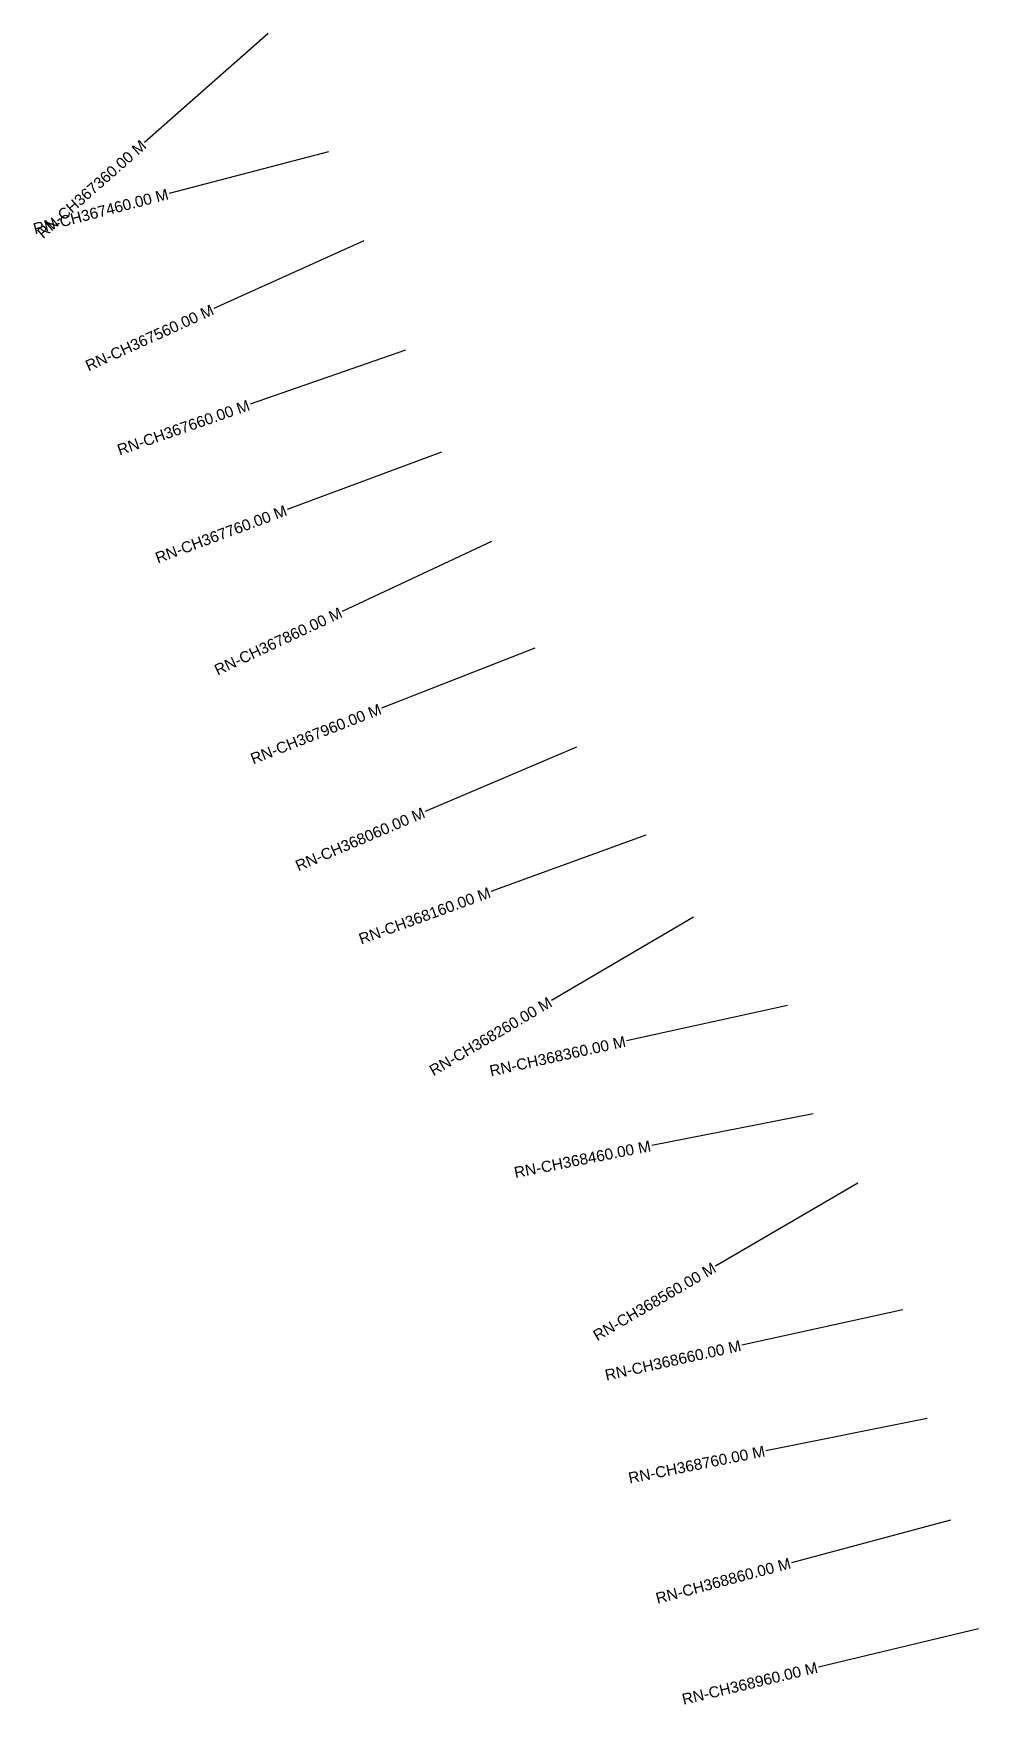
# Model space of a CAD drawing. Header units: metres. Extents: x 298833 to 304941, y 1965748 to 1969259.
# Drawn here: x 298833 to 299694, y 1967526 to 1969047 of the extents above; entities that cross this region are included whole.
import ezdxf
from ezdxf.enums import TextEntityAlignment as Align

# ---------------------------------------------------------------- set-up
doc = ezdxf.new("R2010")
doc.units = ezdxf.units.M
doc.header["$MEASUREMENT"] = 0
doc.layers.add('CS', color=134, linetype='Continuous')
doc.layers.add('CSMark', color=6, linetype='Continuous')
doc.styles.get("Standard").update_dxf_attribs({"font": 'arial.ttf'})

msp = doc.modelspace()

# ---------------------------------------------------------------- linework, layer by layer
at = {"layer": 'CS'}
for p, q in [((299047, 1969047.5), (298934.5, 1968948.2)), ((299102, 1968939.6), (298956.9, 1968901.7)), ((299134.3, 1968858.7), (298997.7, 1968796.8)), ((299172.3, 1968758.9), (299030.6, 1968709.7)), ((299205, 1968666.1), (299064.4, 1968613.8)), ((299250.4, 1968584.7), (299114.5, 1968521.1)), ((299290.1, 1968487.7), (299150.4, 1968433)), ((299328, 1968397.5), (299190, 1968338.8)), ((299391, 1968317.2), (299250, 1968265.9)), ((299434.4, 1968242.8), (299305.1, 1968166.7)), ((299520, 1968162.2), (299373.5, 1968129.9)), ((299543.5, 1968063.7), (299396.4, 1968034.6)), ((299584, 1968000.4), (299454.4, 1967924.9)), ((299625, 1967885.2), (299478.6, 1967852.9)), ((299647.4, 1967786.2), (299500.3, 1967756.8)), ((299668.6, 1967693.4), (299523.7, 1967654.8)), ((299694.1, 1967594.7), (299548.2, 1967559.8))]:
    msp.add_line(p, q, dxfattribs=at)

# ---------------------------------------------------------------- texts
at = {"layer": 'CSMark'}
for s, rotation, p in [('RN-CH367360.00 M', 41.4217, (298933.8, 1968947.5)), ('RN-CH367460.00 M', 14.642, (298955.9, 1968901.4)), ('RN-CH367560.00 M', 24.3855, (298996.7, 1968796.4)), ('RN-CH367660.00 M', 19.1507, (299029.7, 1968709.3)), ('RN-CH367760.00 M', 20.4016, (299063.5, 1968613.5)), ('RN-CH367860.00 M', 25.0598, (299113.6, 1968520.7)), ('RN-CH367960.00 M', 21.4093, (299149.5, 1968432.6)), ('RN-CH368060.00 M', 23.0594, (299189.1, 1968338.4)), ('RN-CH368160.00 M', 19.9763, (299249.1, 1968265.6)), ('RN-CH368260.00 M', 30.4747, (299304.2, 1968166.2)), ('RN-CH368360.00 M', 12.4141, (299372.5, 1968129.7)), ('RN-CH368460.00 M', 11.1722, (299395.4, 1968034.5)), ('RN-CH368560.00 M', 30.2181, (299453.6, 1967924.4)), ('RN-CH368660.00 M', 12.4577, (299477.6, 1967852.7)), ('RN-CH368760.00 M', 11.3168, (299499.4, 1967756.6)), ('RN-CH368860.00 M', 14.8784, (299522.7, 1967654.6)), ('RN-CH368960.00 M', 13.4458, (299547.3, 1967559.6))]:
    msp.add_text(s, height=10, rotation=rotation, dxfattribs=at).set_placement(p, align=Align.MIDDLE_RIGHT)

doc.saveas('drawing.dxf')
